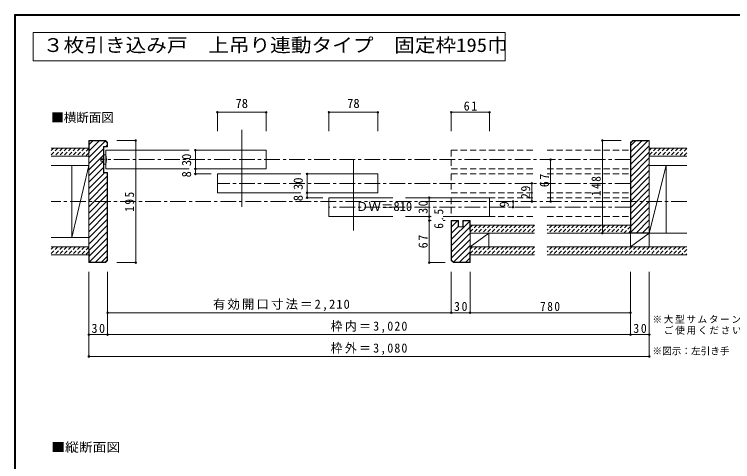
# Model space of a CAD drawing. Units: millimetres at full size, sheet at 1:5. Extents: x -973 to 977, y -718 to 696.
# Drawn here: x -973 to 174, y -18 to 696 of the extents above; entities that cross this region are included whole.
import ezdxf
from ezdxf.enums import TextEntityAlignment as Align

# ---------------------------------------------------------------- set-up
doc = ezdxf.new("R2010")
doc.units = ezdxf.units.MM
doc.header["$LTSCALE"] = 5
doc.header["$PDMODE"] = 32
doc.header["$PDSIZE"] = 2.5
for name, pattern in [('CHAIN1', [8, 5, -1, 1, -1]), ('DASHED1', [1.8, 1.2, -0.6]), ('DASHED2', [3, 2, -1])]:
    doc.linetypes.add(name, pattern=pattern)
for name, color, linetype, lineweight in [('0-1_通り芯', 4, 'CHAIN1', 9), ('0-2_柱', 7, 'Continuous', 9), ('0-3_仕上げ', 2, 'Continuous', 9), ('0-4_枠', 3, 'Continuous', 9), ('0-6_扉', 6, 'Continuous', 9), ('0-7_金物', 7, 'Continuous', 9), ('0-A_文字', 7, 'Continuous', 9), ('0-B_寸法', 7, 'Continuous', 9), ('0-C_ハッチ', 4, 'DASHED1', 9), ('F-0_補助線', 7, 'Continuous', 9)]:
    doc.layers.add(name, color=color, linetype=linetype, lineweight=lineweight)
doc.styles.add('ＭＳ ゴシック', font='')
doc.styles.get('ＭＳ ゴシック').set_extended_font_data('MS Gothic')

msp = doc.modelspace()

# ---------------------------------------------------------------- linework, layer by layer
at = {"layer": '0-1_通り芯'}
msp.add_line((100.67, 396.994), (-914.464, 396.994), dxfattribs=at)
at = {"layer": '0-2_柱'}
for p, q in [((-914.464, 454.494), (-854.464, 454.494)), ((-881.464, 339.494), (-881.464, 454.494)), ((-854.464, 454.494), (-881.464, 339.494)), ((-854.464, 454.494), (-854.464, 339.494)), ((100.67, 454.494), (40.67, 454.494)), ((67.67, 454.494), (40.67, 346.494)), ((40.67, 454.494), (40.67, 346.494)), ((67.67, 346.494), (67.67, 454.494)), ((-245.614, 324.494), (-215.614, 346.494)), ((10.67, 324.494), (40.67, 346.494)), ((40.67, 346.494), (100.67, 346.494)), ((-854.464, 339.494), (-914.464, 339.494))]:
    msp.add_line(p, q, dxfattribs=at)
at = {"layer": '0-2_柱', "color": 3}
for p, q in [((-215.614, 346.494), (-215.614, 324.494)), ((10.67, 324.494), (10.67, 346.494))]:
    msp.add_line(p, q, dxfattribs=at)
at = {"layer": '0-3_仕上げ'}
for p, q in [((-914.464, 481.994), (-854.464, 481.994)), ((-854.464, 481.994), (-854.464, 469.494)), ((40.67, 481.994), (40.67, 469.494)), ((100.67, 481.994), (40.67, 481.994)), ((-914.464, 469.494), (-854.464, 469.494)), ((100.67, 469.494), (40.67, 469.494)), ((-245.614, 358.994), (-245.614, 346.494)), ((-142.472, 358.994), (-245.614, 358.994)), ((10.67, 358.994), (-122.472, 358.994)), ((-142.472, 346.494), (-245.614, 346.494)), ((10.67, 346.494), (-122.472, 346.494)), ((-914.464, 324.494), (-854.464, 324.494)), ((-854.464, 324.494), (-854.464, 311.994)), ((-245.614, 324.494), (-245.614, 311.994)), ((-142.472, 324.494), (-245.614, 324.494)), ((100.67, 324.494), (-122.472, 324.494)), ((-914.464, 311.994), (-854.464, 311.994)), ((-142.472, 311.994), (-245.614, 311.994)), ((100.67, 311.994), (-122.472, 311.994))]:
    msp.add_line(p, q, dxfattribs=at)
at = {"layer": '0-3_仕上げ', "color": 7}
msp.add_line((40.67, 346.494), (40.67, 324.494), dxfattribs=at)
at = {"layer": '0-4_枠'}
for p, q in [((-854.464, 494.494), (-854.464, 299.494)), ((-827.964, 494.494), (-854.464, 494.494)), ((-853.964, 493.994), (-853.964, 474.494)), ((-828.171, 493.994), (-853.964, 493.994)), ((-828.171, 493.994), (-824.964, 490.786)), ((-827.964, 494.494), (-824.464, 490.994)), ((14.17, 494.494), (10.67, 490.994)), ((14.377, 493.994), (11.17, 490.786)), ((14.17, 494.494), (40.67, 494.494)), ((40.67, 494.494), (40.67, 346.494)), ((-830.964, 484.994), (-824.964, 484.994)), ((-830.964, 442.994), (-830.964, 484.994)), ((-824.964, 490.786), (-824.964, 484.994)), ((-824.464, 490.994), (-824.464, 484.494)), ((10.67, 490.994), (10.67, 346.494)), ((11.17, 490.786), (11.17, 346.994)), ((-854.464, 474.494), (-853.964, 474.494)), ((40.17, 474.494), (40.67, 474.494)), ((-830.964, 442.994), (-824.964, 442.994)), ((-830.464, 443.494), (-824.464, 443.494)), ((-824.964, 303.201), (-824.964, 442.994)), ((-824.464, 302.994), (-824.464, 443.494)), ((-275.614, 302.994), (-275.614, 366.494)), ((-275.114, 303.201), (-275.114, 365.994)), ((-264.564, 365.994), (-275.114, 365.994)), ((-264.564, 356.494), (-264.564, 365.994)), ((-256.664, 365.994), (-246.114, 365.994)), ((-246.114, 351.494), (-246.114, 365.994)), ((-245.614, 299.494), (-245.614, 366.494)), ((-246.114, 351.494), (-245.614, 351.494)), ((40.67, 346.494), (10.67, 346.494)), ((40.67, 346.994), (11.17, 346.994)), ((-853.964, 319.494), (-854.464, 319.494)), ((-853.964, 319.494), (-853.964, 299.994)), ((-246.114, 314.494), (-245.614, 314.494)), ((-246.114, 299.994), (-246.114, 314.494)), ((-827.964, 299.494), (-854.464, 299.494)), ((-828.171, 299.994), (-853.964, 299.994)), ((-828.171, 299.994), (-824.964, 303.201)), ((-827.964, 299.494), (-824.464, 302.994))]:
    msp.add_line(p, q, dxfattribs=at)
for points in [[(14.377, 493.994), (40.17, 493.994), (40.17, 474.494)], [(-830.464, 443.494), (-830.464, 484.494), (-824.464, 484.494)], [(-264.064, 356.494), (-264.064, 366.494), (-275.614, 366.494)], [(-264.564, 356.494), (-256.664, 356.494), (-256.664, 365.994)], [(-257.164, 356.494), (-257.164, 366.494), (-245.614, 366.494)], [(-275.614, 302.994), (-272.114, 299.494), (-245.614, 299.494)], [(-275.114, 303.201), (-271.907, 299.994), (-246.114, 299.994)]]:
    msp.add_lwpolyline(points, dxfattribs=at)
at = {"layer": '0-6_扉', "color": 3}
for p, q in [((-610.18, 511.494), (-610.18, 388.494)), ((-431.897, 463.494), (-431.897, 350.494))]:
    msp.add_line(p, q, dxfattribs=at)
at = {"layer": '0-6_扉'}
for p, q in [((-827.464, 478.994), (-827.464, 448.994)), ((-827.464, 478.994), (-694.322, 478.994)), ((-674.322, 478.994), (-571.18, 478.994)), ((-571.18, 478.994), (-571.18, 448.994)), ((-827.464, 448.994), (-694.322, 448.994)), ((-674.322, 448.994), (-571.18, 448.994)), ((-649.18, 440.994), (-649.18, 410.994)), ((-649.18, 440.994), (-516.039, 440.994)), ((-496.039, 440.994), (-392.897, 440.994)), ((-392.897, 440.994), (-392.897, 410.994)), ((-649.18, 410.994), (-516.039, 410.994)), ((-496.039, 410.994), (-392.897, 410.994)), ((-470.897, 402.994), (-470.897, 372.994)), ((-470.897, 402.994), (-368.886, 402.994)), ((-348.886, 402.994), (-214.614, 402.994)), ((-214.614, 402.994), (-214.614, 372.994)), ((-470.897, 372.994), (-368.886, 372.994)), ((-348.886, 372.994), (-307.875, 372.994)), ((-288.307, 372.994), (-214.614, 372.994))]:
    msp.add_line(p, q, dxfattribs=at)
at = {"layer": '0-6_扉', "color": 2, "linetype": 'DASHED2'}
for p, q in [((-275.614, 478.994), (-275.614, 448.994)), ((-275.614, 478.994), (-142.472, 478.994)), ((-122.472, 478.994), (10.67, 478.994)), ((10.67, 478.994), (10.67, 448.994)), ((-275.614, 448.994), (-142.472, 448.994)), ((-122.472, 448.994), (10.67, 448.994)), ((-275.614, 440.994), (-275.614, 410.994)), ((-275.614, 440.994), (-142.472, 440.994)), ((-122.472, 440.994), (10.67, 440.994)), ((10.67, 440.994), (10.67, 410.994)), ((-275.614, 410.994), (-142.472, 410.994)), ((-275.614, 402.994), (-275.614, 372.994)), ((-275.614, 402.994), (-142.472, 402.994)), ((-122.472, 410.994), (10.67, 410.994)), ((-122.472, 402.994), (10.67, 402.994)), ((10.67, 402.994), (10.67, 372.994)), ((-275.614, 372.994), (-142.472, 372.994)), ((-122.472, 372.994), (10.67, 372.994))]:
    msp.add_line(p, q, dxfattribs=at)
at = {"layer": '0-7_金物'}
for p, q in [((-830.464, 471.494), (-830.464, 456.494)), ((-827.464, 471.494), (-830.464, 471.494)), ((-835.464, 466.494), (-830.464, 466.494)), ((-835.464, 461.494), (-835.464, 466.494)), ((-830.464, 461.494), (-835.464, 461.494)), ((-830.464, 456.494), (-827.464, 456.494))]:
    msp.add_line(p, q, dxfattribs=at)
msp.add_arc((-855.089, 463.994), 28.625, 344.81071, 15.18929, dxfattribs=at)
at = {"layer": '0-A_文字', "color": 3}
for p, q in [((-943.333, 666.667), (-943.333, 621.667)), ((-943.333, 666.667), (-189.286, 666.667)), ((-189.286, 666.667), (-189.286, 621.667)), ((-943.333, 621.667), (-189.286, 621.667))]:
    msp.add_line(p, q, dxfattribs=at)
at = {"layer": '0-B_寸法', "color": 4}
for p, q in [((-649.18, 509.494), (-649.18, 539.494)), ((-649.18, 539.494), (-571.18, 539.494)), ((-571.18, 509.494), (-571.18, 539.494)), ((-470.897, 509.494), (-470.897, 539.494)), ((-470.897, 539.494), (-392.897, 539.494)), ((-392.897, 509.494), (-392.897, 539.494)), ((-275.614, 539.494), (-214.614, 539.494)), ((-275.614, 539.494), (-275.614, 509.494)), ((-214.614, 539.494), (-214.614, 509.494)), ((-779.464, 494.494), (-809.464, 494.494)), ((-779.464, 494.494), (-779.464, 299.494)), ((-34.33, 494.494), (-34.33, 346.494)), ((-34.33, 494.494), (-4.33, 494.494)), ((-684.227, 478.994), (-684.227, 440.994)), ((-659.18, 478.994), (-684.227, 478.994)), ((-116.918, 463.994), (-116.918, 396.994)), ((-659.18, 448.994), (-684.227, 448.994)), ((-684.227, 440.994), (-659.18, 440.994)), ((-505.943, 440.994), (-505.943, 402.994)), ((-480.897, 440.994), (-505.943, 440.994)), ((-146.918, 425.994), (-146.918, 396.994)), ((-480.897, 410.994), (-505.943, 410.994)), ((-505.943, 402.994), (-480.897, 402.994)), ((-310.66, 402.994), (-285.614, 402.994)), ((-310.66, 402.994), (-310.66, 372.994)), ((-176.918, 396.994), (-176.918, 387.994)), ((-310.66, 372.994), (-310.66, 366.494)), ((-310.66, 372.994), (-307.875, 372.994)), ((-288.307, 372.994), (-285.614, 372.994)), ((-310.66, 366.494), (-307.875, 366.494)), ((-310.66, 366.494), (-310.66, 299.494)), ((-288.307, 366.494), (-285.614, 366.494)), ((-34.33, 346.494), (-4.33, 346.494)), ((-779.464, 299.494), (-809.464, 299.494)), ((-310.66, 299.494), (-285.614, 299.494)), ((-854.464, 149.494), (-854.464, 284.494)), ((-824.464, 184.494), (-824.464, 284.494)), ((-275.614, 219.494), (-275.614, 284.494)), ((-245.614, 219.494), (-245.614, 284.494)), ((10.67, 184.494), (10.67, 284.494)), ((40.67, 149.494), (40.67, 284.494)), ((-824.464, 219.494), (-275.614, 219.494)), ((-275.614, 219.494), (-245.614, 219.494)), ((-245.614, 219.494), (10.67, 219.494)), ((-824.464, 184.494), (-854.464, 184.494)), ((10.67, 184.494), (-824.464, 184.494)), ((40.67, 184.494), (10.67, 184.494)), ((-854.464, 149.494), (40.67, 149.494))]:
    msp.add_line(p, q, dxfattribs=at)
at = {"layer": '0-B_寸法', "color": 4, "linetype": 'CHAIN1'}
for p, q in [((10.67, 463.994), (-835.464, 463.994)), ((10.67, 425.994), (-649.18, 425.994)), ((10.67, 387.994), (-470.897, 387.994))]:
    msp.add_line(p, q, dxfattribs=at)
at = {"layer": '0-B_寸法'}
for p in [(-649.18, 539.494), (-571.18, 539.494), (-470.897, 539.494), (-392.897, 539.494), (-275.614, 539.494), (-214.614, 539.494), (-779.464, 494.494), (-34.33, 494.494), (-684.227, 478.994), (-116.918, 463.994), (-684.227, 448.994), (-684.227, 440.994), (-505.943, 440.994), (-146.918, 425.994), (-505.943, 410.994), (-505.943, 402.994), (-310.66, 402.994), (-176.918, 396.994), (-146.918, 396.994), (-116.918, 396.994), (-176.918, 387.994), (-310.66, 372.994), (-310.66, 366.494), (-34.33, 346.494), (-779.464, 299.494), (-310.66, 299.494), (-824.464, 219.494), (-275.614, 219.494), (-245.614, 219.494), (10.67, 219.494), (-854.464, 184.494), (-824.464, 184.494), (10.67, 184.494), (40.67, 184.494), (-854.464, 149.494), (40.67, 149.494)]:
    msp.add_point(p, dxfattribs=at)
at = {"layer": '0-C_ハッチ', "linetype": 'Continuous'}
for p, q in [((-854.464, 467.561), (-828.031, 493.994)), ((-853.964, 487.86), (-847.83, 493.994)), ((-853.964, 477.96), (-837.93, 493.994)), ((11.17, 486.53), (18.633, 493.994)), ((11.17, 466.731), (38.432, 493.994)), ((11.17, 476.631), (28.533, 493.994)), ((-827.131, 484.994), (-824.964, 487.161)), ((11.17, 456.832), (40.17, 485.832)), ((-854.464, 457.661), (-830.964, 481.161)), ((-854.464, 447.762), (-830.964, 471.262)), ((11.17, 446.932), (40.17, 475.932)), ((-854.464, 437.862), (-830.964, 461.362)), ((11.17, 437.033), (40.67, 466.533)), ((-854.464, 427.963), (-830.964, 451.463)), ((11.17, 427.133), (40.67, 456.633)), ((-854.464, 418.063), (-829.533, 442.994)), ((-854.464, 408.164), (-824.964, 437.664)), ((11.17, 417.234), (40.67, 446.734)), ((11.17, 407.334), (40.67, 436.834)), ((-854.464, 398.264), (-824.964, 427.764)), ((11.17, 397.435), (40.67, 426.935)), ((-854.464, 388.365), (-824.964, 417.865)), ((11.17, 387.535), (40.67, 417.035)), ((-854.464, 378.465), (-824.964, 407.965)), ((11.17, 377.636), (40.67, 407.136)), ((-854.464, 368.566), (-824.964, 398.066)), ((11.17, 367.736), (40.67, 397.236)), ((-854.464, 358.666), (-824.964, 388.166)), ((11.17, 357.837), (40.67, 387.337)), ((-854.464, 348.767), (-824.964, 378.267)), ((-854.464, 338.867), (-824.964, 368.367)), ((11.17, 347.937), (40.67, 377.437)), ((20.125, 346.994), (40.67, 367.538)), ((-854.464, 328.968), (-824.964, 358.468)), ((-275.114, 356.518), (-265.638, 365.994)), ((-275.114, 336.719), (-246.114, 365.719)), ((-275.114, 346.619), (-264.901, 356.831)), ((-275.114, 326.82), (-246.114, 355.82)), ((-256.664, 365.069), (-255.739, 365.994)), ((30.025, 346.994), (40.67, 357.638)), ((-854.038, 319.494), (-824.964, 348.568)), ((-275.114, 316.92), (-246.114, 345.92)), ((39.924, 346.994), (40.67, 347.739)), ((-853.964, 309.669), (-824.964, 338.669)), ((-275.114, 307.021), (-245.614, 336.521)), ((-853.739, 299.994), (-824.964, 328.769)), ((-272.074, 300.161), (-245.614, 326.621)), ((-843.84, 299.994), (-824.964, 318.87)), ((-262.342, 299.994), (-245.614, 316.722)), ((-833.94, 299.994), (-824.964, 308.97)), ((-252.442, 299.994), (-246.114, 306.322))]:
    msp.add_line(p, q, dxfattribs=at)
at = {"layer": '0-C_ハッチ'}
for p, q in [((-910.814, 481.994), (-914.464, 478.344)), ((-903.743, 481.994), (-914.464, 471.273)), ((-896.672, 481.994), (-909.172, 469.494)), ((-889.601, 481.994), (-902.101, 469.494)), ((-882.53, 481.994), (-895.03, 469.494)), ((-875.459, 481.994), (-887.959, 469.494)), ((-868.388, 481.994), (-880.888, 469.494)), ((-861.317, 481.994), (-873.817, 469.494)), ((-854.464, 481.776), (-866.746, 469.494)), ((51.39, 481.994), (40.67, 471.273)), ((44.319, 481.994), (40.67, 478.344)), ((58.461, 481.994), (45.961, 469.494)), ((65.532, 481.994), (53.032, 469.494)), ((72.603, 481.994), (60.103, 469.494)), ((79.674, 481.994), (67.174, 469.494)), ((86.745, 481.994), (74.245, 469.494)), ((93.817, 481.994), (81.317, 469.494)), ((100.67, 481.776), (88.388, 469.494)), ((-854.464, 474.705), (-859.675, 469.494)), ((100.67, 474.705), (95.459, 469.494)), ((-241.964, 358.994), (-245.614, 355.344)), ((-234.893, 358.994), (-245.614, 348.273)), ((-227.822, 358.994), (-240.322, 346.494)), ((-220.751, 358.994), (-233.251, 346.494)), ((-213.68, 358.994), (-226.18, 346.494)), ((-206.609, 358.994), (-219.109, 346.494)), ((-199.538, 358.994), (-212.038, 346.494)), ((-192.467, 358.994), (-204.967, 346.494)), ((-185.396, 358.994), (-197.896, 346.494)), ((-178.325, 358.994), (-190.825, 346.494)), ((-171.254, 358.994), (-183.754, 346.494)), ((-164.183, 358.994), (-176.683, 346.494)), ((-157.111, 358.994), (-169.611, 346.494)), ((-150.04, 358.994), (-162.54, 346.494)), ((-142.969, 358.994), (-155.469, 346.494)), ((-121.756, 358.994), (-122.472, 358.278)), ((-114.685, 358.994), (-122.472, 351.207)), ((-107.614, 358.994), (-120.114, 346.494)), ((-100.543, 358.994), (-113.043, 346.494)), ((-93.472, 358.994), (-105.972, 346.494)), ((-86.401, 358.994), (-98.901, 346.494)), ((-79.33, 358.994), (-91.83, 346.494)), ((-72.259, 358.994), (-84.759, 346.494)), ((-65.188, 358.994), (-77.688, 346.494)), ((-58.116, 358.994), (-70.616, 346.494)), ((-51.045, 358.994), (-63.545, 346.494)), ((-43.974, 358.994), (-56.474, 346.494)), ((-36.903, 358.994), (-49.403, 346.494)), ((-29.832, 358.994), (-42.332, 346.494)), ((-22.761, 358.994), (-35.261, 346.494)), ((-15.69, 358.994), (-28.19, 346.494)), ((-8.619, 358.994), (-21.119, 346.494)), ((-1.548, 358.994), (-14.048, 346.494)), ((5.523, 358.994), (-6.977, 346.494)), ((10.67, 357.069), (0.094, 346.494)), ((-142.472, 352.42), (-148.398, 346.494)), ((10.67, 349.998), (7.165, 346.494)), ((-910.814, 324.494), (-914.464, 320.844)), ((-903.743, 324.494), (-914.464, 313.773)), ((-896.672, 324.494), (-909.172, 311.994)), ((-889.601, 324.494), (-902.101, 311.994)), ((-882.53, 324.494), (-895.03, 311.994)), ((-875.459, 324.494), (-887.959, 311.994)), ((-868.388, 324.494), (-880.888, 311.994)), ((-861.317, 324.494), (-873.817, 311.994)), ((-854.464, 324.276), (-866.746, 311.994)), ((-241.964, 324.494), (-245.614, 320.844)), ((-234.893, 324.494), (-245.614, 313.773)), ((-227.822, 324.494), (-240.322, 311.994)), ((-220.751, 324.494), (-233.251, 311.994)), ((-213.68, 324.494), (-226.18, 311.994)), ((-206.609, 324.494), (-219.109, 311.994)), ((-199.538, 324.494), (-212.038, 311.994)), ((-192.467, 324.494), (-204.967, 311.994)), ((-185.396, 324.494), (-197.896, 311.994)), ((-178.325, 324.494), (-190.825, 311.994)), ((-171.254, 324.494), (-183.754, 311.994)), ((-164.183, 324.494), (-176.683, 311.994)), ((-157.111, 324.494), (-169.611, 311.994)), ((-150.04, 324.494), (-162.54, 311.994)), ((-142.969, 324.494), (-155.469, 311.994)), ((-121.756, 324.494), (-122.472, 323.778)), ((-114.685, 324.494), (-122.472, 316.707)), ((-107.614, 324.494), (-120.114, 311.994)), ((-100.543, 324.494), (-113.043, 311.994)), ((-93.472, 324.494), (-105.972, 311.994)), ((-86.401, 324.494), (-98.901, 311.994)), ((-79.33, 324.494), (-91.83, 311.994)), ((-72.259, 324.494), (-84.759, 311.994)), ((-65.188, 324.494), (-77.688, 311.994)), ((-58.116, 324.494), (-70.616, 311.994)), ((-51.045, 324.494), (-63.545, 311.994)), ((-43.974, 324.494), (-56.474, 311.994)), ((-36.903, 324.494), (-49.403, 311.994)), ((-29.832, 324.494), (-42.332, 311.994)), ((-22.761, 324.494), (-35.261, 311.994)), ((-15.69, 324.494), (-28.19, 311.994)), ((-8.619, 324.494), (-21.119, 311.994)), ((-1.548, 324.494), (-14.048, 311.994)), ((5.523, 324.494), (-6.977, 311.994)), ((12.594, 324.494), (0.094, 311.994)), ((19.665, 324.494), (7.165, 311.994)), ((26.736, 324.494), (14.236, 311.994)), ((33.807, 324.494), (21.307, 311.994)), ((40.878, 324.494), (28.378, 311.994)), ((47.95, 324.494), (35.45, 311.994)), ((55.021, 324.494), (42.521, 311.994)), ((62.092, 324.494), (49.592, 311.994)), ((69.163, 324.494), (56.663, 311.994)), ((76.234, 324.494), (63.734, 311.994)), ((83.305, 324.494), (70.805, 311.994)), ((90.376, 324.494), (77.876, 311.994)), ((97.447, 324.494), (84.947, 311.994)), ((-854.464, 317.205), (-859.675, 311.994)), ((-142.472, 317.92), (-148.398, 311.994)), ((100.67, 320.645), (92.018, 311.994)), ((100.67, 313.574), (99.089, 311.994))]:
    msp.add_line(p, q, dxfattribs=at)
at = {"layer": 'F-0_補助線', "color": 6}
for p, q in [((-973.347, 695.833), (-973.347, -700.833)), ((-973.347, 695.833), (976.653, 695.833)), ((-973.347, 695), (976.653, 695)), ((-973.347, 694.167), (976.653, 694.167)), ((-972.514, 695.833), (-972.514, -700.833)), ((-971.68, 695.833), (-971.68, -700.833))]:
    msp.add_line(p, q, dxfattribs=at)

# ---------------------------------------------------------------- texts
at = {"layer": '0-A_文字', "color": 3, "style": 'ＭＳ ゴシック', "width": 1.1}
msp.add_text('３枚引き込み戸\u3000上吊り連動タイプ\u3000固定枠195巾', height=21.99, dxfattribs=at).set_placement((-927.708, 629.167), align=Align.BOTTOM_LEFT)
at = {"layer": '0-A_文字', "style": 'ＭＳ ゴシック'}
for s, height, p in [('■横断面図', 14.66, (-914.464, 519.494)), ('ＤＷ＝810', 14.66, (-427.981, 377.462)), ('※図示：左引き手', 11, (45.67, 149.494))]:
    msp.add_text(s, height=height, dxfattribs=at).set_placement(p, align=Align.BOTTOM_LEFT)
at = {"layer": '0-A_文字', "style": 'ＭＳ ゴシック', "width": 1.1}
msp.add_text('■縦断面図', height=14.66, dxfattribs=at).set_placement((-914.464, -6.961), align=Align.BOTTOM_LEFT)
at = {"layer": '0-A_文字', "char_height": 11, "attachment_point": 7, "style": 'ＭＳ ゴシック'}
for s, insert in [('\\T1.17;※大型サムターン表示錠使用時は、引戸引き残しストッパーを', (45.67, 201.994)), ('\\T1.18;\u3000ご使用ください。ただし、有効開口は102ミリ狭くなります。', (45.67, 184.494))]:
    msp.add_mtext(s, dxfattribs=dict(at, insert=insert))
at = {"layer": '0-B_寸法', "style": 'ＭＳ ゴシック'}
for p in [(-620.18, 541.994), (-441.897, 541.994)]:
    msp.add_text('78', height=14.66, dxfattribs=at).set_placement(p, align=Align.BOTTOM_LEFT)
for s, p in [('30', (-686.727, 453.494)), ('8', (-686.727, 435.494)), ('30', (-508.443, 415.494)), ('8', (-508.443, 397.494)), ('9', (-179.418, 387.494))]:
    msp.add_text(s, height=14.66, rotation=90, dxfattribs=at).set_placement(p, align=Align.BOTTOM_LEFT)
at = {"layer": '0-B_寸法', "char_height": 14.66, "attachment_point": 7, "style": 'ＭＳ ゴシック'}
for s, insert in [('\\T1.27;\\W0.95;61', (-255.739, 541.994)), ('\\T1.16;有効開口寸法＝2,210', (-656.289, 221.994)), ('\\T1.27;\\W0.95;30', (-271.239, 221.994)), ('\\T1.27;\\W0.9;780', (-133.722, 221.994)), ('\\T1.19;\\W0.95;枠内＝3,020', (-468.147, 186.994)), ('\\T1.27;\\W0.95;30', (-850.089, 186.994)), ('\\T1.27;\\W0.95;30', (15.045, 186.994)), ('\\T1.19;\\W0.95;枠外＝3,080', (-468.147, 151.994))]:
    msp.add_mtext(s, dxfattribs=dict(at, insert=insert))
at = {"layer": '0-B_寸法', "char_height": 14.66, "attachment_point": 7, "rotation": 90, "style": 'ＭＳ ゴシック'}
for s, insert in [('\\T1.27;\\W0.95;67', (-119.418, 419.869)), ('\\T1.27;\\W0.9;148', (-36.83, 405.744)), ('\\T1.27;\\W0.95;29', (-149.418, 400.869)), ('\\T1.27;\\W0.9;195', (-781.964, 380.744)), ('\\T1.27;\\W0.95;30', (-313.16, 377.369)), ('\\T1.27;\\W0.9;6.5', (-288.16, 353.494)), ('\\T1.27;\\W0.95;67', (-313.16, 322.369))]:
    msp.add_mtext(s, dxfattribs=dict(at, insert=insert))

doc.saveas('drawing.dxf')
